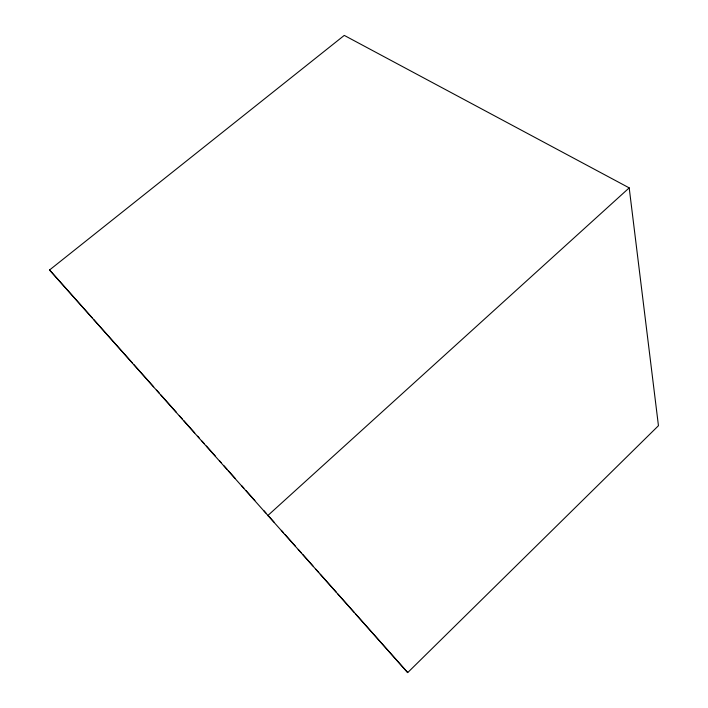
<?xml version="1.0" encoding="UTF-8"?>
<svg xmlns="http://www.w3.org/2000/svg" width="708" height="708" viewBox="0 0 708 708"><rect width="100%" height="100%" fill="white"/><g stroke="black" fill="none" stroke-linecap="round" stroke-linejoin="round"><path stroke-width="1.06" d="M407.702 672.6L658.449 425.712L629.2 187.877L344.265 35.4L49.551 269.987L407.702 672.6L355.54 613.88M267.659 515.698L629.2 187.877M49.551 269.987L92.075 317.706M93.536 319.352L132.387 362.956M133.856 364.602L153.645 386.816M156.583 390.108L159.512 393.4M160.982 395.046L176.372 412.321M179.301 415.614L182.239 418.906M183.699 420.552L194.7 432.889M197.629 436.181L199.098 437.827M202.028 441.119L204.223 443.589M206.426 446.049L215.223 455.925M219.63 460.881L221.1 462.536M224.038 465.837L226.976 469.147M228.445 470.802L235.056 478.245M241.667 485.688L243.871 488.175M246.074 490.653L254.889 500.574M263.703 510.503L265.907 512.981M268.111 515.459L273.996 522.079M281.341 530.354L283.545 532.832M285.014 534.487L295.298 546.063M298.236 549.373L301.174 552.683M302.643 554.337L312.927 565.913M315.865 569.223L318.804 572.533M320.273 574.179L336.442 592.375M337.911 594.03L354.071 612.225"/></g></svg>
